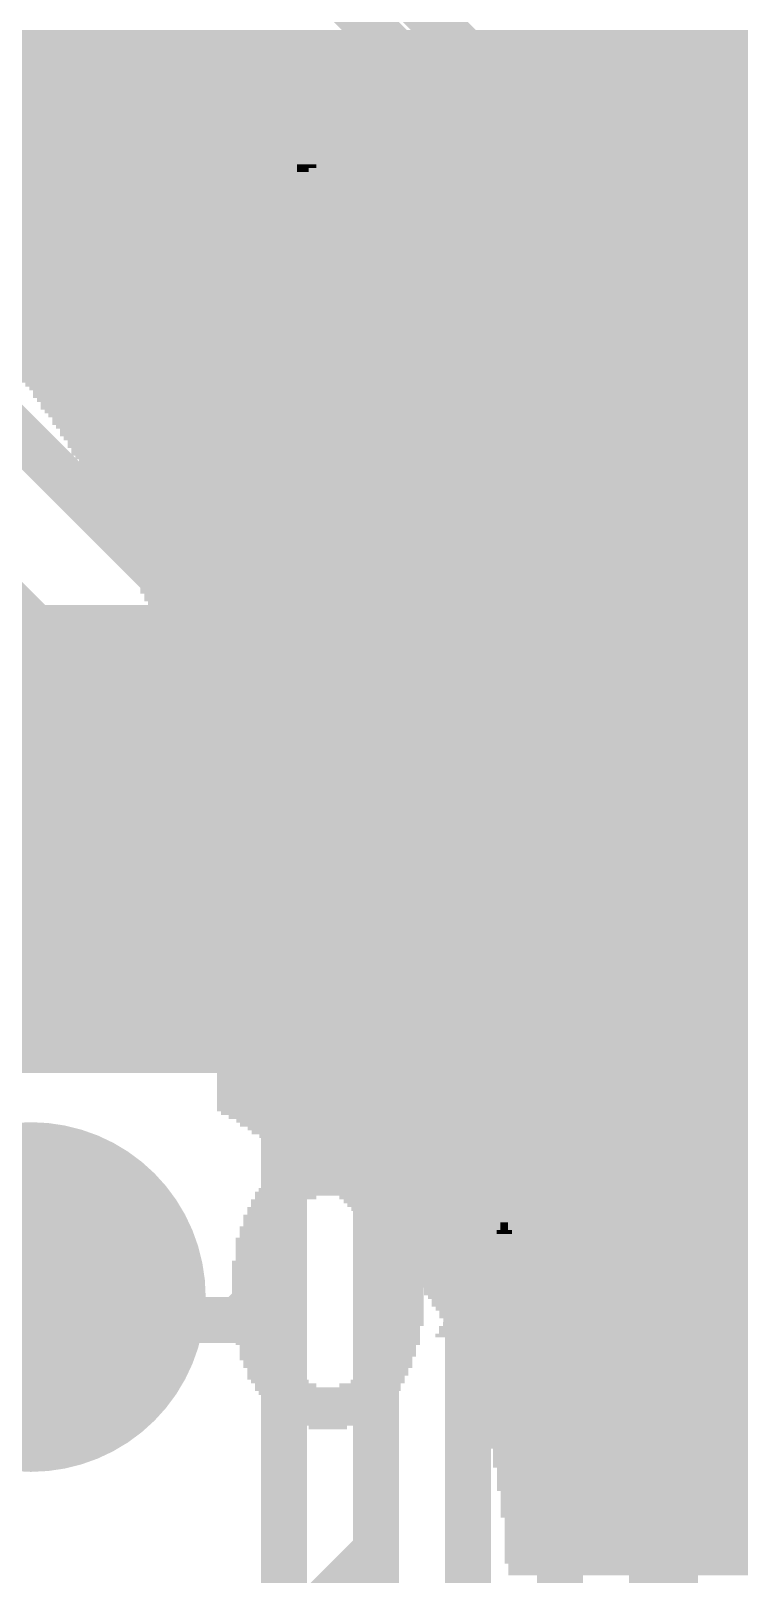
# Model space of a CAD drawing. Extents: x -28.6 to 28.6, y -39.6 to 14.1.
# Drawn here: x -3.81 to 0.1, y -16.77 to -8.25 of the extents above; entities that cross this region are included whole.
import ezdxf

# ---------------------------------------------------------------- set-up
doc = ezdxf.new("R2010")
doc.units = 0
for name, color, linetype in [('1', 12, 'CONTINUOUS'), ('16', 132, 'CONTINUOUS'), ('17', 110, 'CONTINUOUS'), ('18', 110, 'CONTINUOUS'), ('200', 40, 'CONTINUOUS'), ('201', 6, 'CONTINUOUS')]:
    doc.layers.add(name, color=color, linetype=linetype)

# ---------------------------------------------------------------- blocks, each defined once
blk = doc.blocks.new('ROUNDP')
at = {"const_width": 0.5}
blk.add_lwpolyline([(0, -0.25, 1), (0, 0.25, 1), (0, -0.25)], format="xyb", dxfattribs=at)
blk = doc.blocks.new('RECT')
blk.add_solid([(-0.5, -0.5), (0.5, -0.5), (-0.5, 0.5), (0.5, 0.5)])
blk = doc.blocks.new('ROUNDV')
at = {"const_width": 0.5}
blk.add_lwpolyline([(0, -0.25, 1), (0, 0.25, 1), (0, -0.25)], format="xyb", dxfattribs=at)

msp = doc.modelspace()

# ---------------------------------------------------------------- linework, layer by layer
at = {"layer": '1'}
for points, const_width in [([(-0.508, -9.271), (-1.905, -7.874)], 0.254), ([(-6.858, -8.382), (-3.683, -8.382)], 0.254), ([(-3.683, -8.382), (-0.889, -11.176)], 0.254), ([(-8.255, -8.89), (-3.937, -8.89)], 0.254), ([(-3.937, -8.89), (-1.397, -11.43)], 0.254), ([(-1.905, -11.684), (-4.191, -9.398)], 0.254), ([(-4.445, -9.906), (-2.413, -11.938)], 0.254), ([(-0.254, -11.049), (0.508, -10.287)], 0.254), ([(-3.81, -11.557), (-4.953, -10.414)], 0.3048), ([(-0.254, -24.765), (-0.254, -11.049)], 0.254), ([(-0.889, -11.176), (-0.889, -25.781)], 0.254), ([(-1.397, -11.43), (-1.397, -28.702)], 0.254), ([(-3.81, -12.7), (-3.81, -11.557)], 0.3048), ([(-1.905, -16.637), (-1.905, -11.684)], 0.254), ([(-2.413, -11.938), (-2.413, -15.113)], 0.254), ([(-2.413, -15.113), (-2.667, -15.367)], 0.254), ([(-3.683, -15.367), (-3.81, -15.24)], 0.254), ([(-2.667, -15.367), (-3.683, -15.367)], 0.254), ([(-3.048, -17.78), (-1.905, -16.637)], 0.254)]:
    msp.add_lwpolyline(points, dxfattribs=dict(at, const_width=const_width))
for points, const_width in [([(-3.6381, -8.3371, 1), (-3.7279, -8.4269)], 0.127), ([(-3.683, -8.4455, 1), (-3.683, -8.3185)], 0.127), ([(-3.937, -8.9535, 1), (-3.937, -8.8265)], 0.127), ([(-0.5529, -9.3159, 1), (-0.4631, -9.2261)], 0.127), ([(-0.1905, -11.049, 1), (-0.3175, -11.049)], 0.127), ([(-0.2989, -11.0041, 1), (-0.2091, -11.0939)], 0.127), ([(-0.8255, -11.176, 1), (-0.9525, -11.176)], 0.127), ([(-0.9339, -11.2209, 1), (-0.8441, -11.1311)], 0.127), ([(-1.3335, -11.43, 1), (-1.4605, -11.43)], 0.127), ([(-1.4419, -11.4749, 1), (-1.3521, -11.3851)], 0.127), ([(-3.7338, -11.557, 1), (-3.8862, -11.557)], 0.1524), ([(-3.8639, -11.6109, 1), (-3.7561, -11.5031)], 0.1524), ([(-1.8415, -11.684, 1), (-1.9685, -11.684)], 0.127), ([(-1.9499, -11.7289, 1), (-1.8601, -11.6391)], 0.127), ([(-2.3495, -11.938, 1), (-2.4765, -11.938)], 0.127), ([(-2.4579, -11.9829, 1), (-2.3681, -11.8931)], 0.127), ([(-3.8862, -12.7, 1), (-3.7338, -12.7)], 0.1524), ([(-2.3681, -15.1579, 1), (-2.4579, -15.0681)], 0.127), ([(-2.4765, -15.113, 1), (-2.3495, -15.113)], 0.127), ([(-3.7651, -15.1951, 1), (-3.8549, -15.2849)], 0.127), ([(-3.683, -15.3035, 1), (-3.683, -15.4305)], 0.127), ([(-2.667, -15.4305, 1), (-2.667, -15.3035)], 0.127), ([(-3.7279, -15.4119, 1), (-3.6381, -15.3221)], 0.127), ([(-2.7119, -15.3221, 1), (-2.6221, -15.4119)], 0.127), ([(-1.8601, -16.6819, 1), (-1.9499, -16.5921)], 0.127), ([(-1.9685, -16.637, 1), (-1.8415, -16.637)], 0.127)]:
    msp.add_lwpolyline(points, format="xyb", dxfattribs=dict(at, const_width=const_width))
at = {"layer": '16', "const_width": 0.254}
for points in [[(-1.778, -8.382), (-2.286, -7.874)], [(-14.351, -8.382), (-2.921, -8.382)], [(-2.921, -8.382), (-0.381, -10.922)], [(0.254, -8.382), (-1.778, -8.382)], [(-15.748, -8.89), (-3.175, -8.89)], [(-3.175, -8.89), (-0.889, -11.176)], [(0.381, -10.16), (-0.508, -9.271)], [(-16.891, -9.398), (-3.429, -9.398)], [(-3.429, -9.398), (-1.397, -11.43)], [(-18.161, -9.906), (-3.683, -9.906)], [(-3.683, -9.906), (-1.905, -11.684)], [(-21.59, -10.414), (-3.937, -10.414)], [(-3.937, -10.414), (-2.413, -11.938)], [(-0.381, -10.922), (-0.381, -21.971)], [(-0.889, -11.176), (-0.889, -21.717)], [(-1.397, -11.43), (-1.397, -21.463)], [(-1.905, -11.684), (-1.905, -21.209)], [(-2.413, -11.938), (-2.413, -20.955)]]:
    msp.add_lwpolyline(points, dxfattribs=at)
at = {"layer": '16', "const_width": 0.127}
for points in [[(-2.8761, -8.3371, 1), (-2.9659, -8.4269)], [(-2.921, -8.4455, 1), (-2.921, -8.3185)], [(-1.778, -8.3185, 1), (-1.778, -8.4455)], [(-1.8229, -8.4269, 1), (-1.7331, -8.3371)], [(-3.1301, -8.8451, 1), (-3.2199, -8.9349)], [(-3.175, -8.9535, 1), (-3.175, -8.8265)], [(-0.4631, -9.2261, 1), (-0.5529, -9.3159)], [(-3.3841, -9.3531, 1), (-3.4739, -9.4429)], [(-3.429, -9.4615, 1), (-3.429, -9.3345)], [(-3.6381, -9.8611, 1), (-3.7279, -9.9509)], [(-3.683, -9.9695, 1), (-3.683, -9.8425)], [(-3.937, -10.4775, 1), (-3.937, -10.3505)], [(-0.3175, -10.922, 1), (-0.4445, -10.922)], [(-0.4259, -10.9669, 1), (-0.3361, -10.8771)], [(-0.8255, -11.176, 1), (-0.9525, -11.176)], [(-0.9339, -11.2209, 1), (-0.8441, -11.1311)], [(-1.3335, -11.43, 1), (-1.4605, -11.43)], [(-1.4419, -11.4749, 1), (-1.3521, -11.3851)], [(-1.8415, -11.684, 1), (-1.9685, -11.684)], [(-1.9499, -11.7289, 1), (-1.8601, -11.6391)], [(-2.3495, -11.938, 1), (-2.4765, -11.938)], [(-2.4579, -11.9829, 1), (-2.3681, -11.8931)]]:
    msp.add_lwpolyline(points, format="xyb", dxfattribs=at)

# ---------------------------------------------------------------- block references
at = {"layer": '17', "xscale": 1.9304, "yscale": 1.9304}
for p in [(-3.81, -12.7), (-3.81, -12.7), (-3.81, -15.24), (-3.81, -15.24)]:
    msp.add_blockref('ROUNDP', p, dxfattribs=at)
at = {"layer": '18', "xscale": 0.9064, "yscale": 0.9064}
msp.add_blockref('ROUNDV', (-0.508, -9.271), dxfattribs=at)
msp.add_blockref('ROUNDV', (-0.508, -9.271), dxfattribs=at)
at = {"layer": '200', "yscale": 0.0212}
for p, xscale in [((-3.1337, -8.2563), 1.5451), ((-0.8478, -8.2563), 0.4445), ((-0.1493, -8.2563), 0.4445), ((-3.1337, -8.2774), 1.5451), ((-3.1337, -8.2986), 1.5451), ((-3.1337, -8.3198), 1.5451), ((-3.1337, -8.3409), 1.5451), ((-0.8478, -8.2774), 0.4445), ((-0.8478, -8.2986), 0.4445), ((-0.8478, -8.3198), 0.4445), ((-0.8478, -8.3409), 0.4445), ((-0.1493, -8.2774), 0.4445), ((-0.1493, -8.2986), 0.4445), ((-0.1493, -8.3198), 0.4445), ((-0.1493, -8.3409), 0.4445), ((-3.1337, -8.3621), 1.5451), ((-3.1337, -8.3832), 1.5451), ((-3.1337, -8.4044), 1.5451), ((-3.1337, -8.4256), 1.5451), ((-0.8478, -8.3621), 0.4445), ((-0.8478, -8.3832), 0.4445), ((-0.8478, -8.4044), 0.4445), ((-0.8478, -8.4256), 0.4445), ((-0.1493, -8.3621), 0.4445), ((-0.1493, -8.3832), 0.4445), ((-0.1493, -8.4044), 0.4445), ((-0.1493, -8.4256), 0.4445), ((-3.1337, -8.4467), 1.5451), ((-3.1337, -8.4679), 1.5451), ((-3.1337, -8.4891), 1.5451), ((-3.1337, -8.5102), 0.4445), ((-0.1493, -8.4467), 0.4445), ((-0.1493, -8.4679), 0.4445), ((-0.1493, -8.4891), 0.4445), ((-0.1493, -8.5102), 0.4445), ((-3.1337, -8.5314), 0.4445), ((-3.1337, -8.5526), 0.4445), ((-3.1337, -8.5737), 0.4445), ((-3.1337, -8.5949), 0.4445), ((-1.8955, -8.5949), 0.3387), ((-0.1493, -8.5314), 0.4445), ((-0.1493, -8.5526), 0.4445), ((-0.1493, -8.5737), 0.4445), ((-0.1493, -8.5949), 0.4445), ((-3.1337, -8.6161), 0.4445), ((-3.1337, -8.6372), 0.4445), ((-3.1337, -8.6584), 0.4445), ((-3.1337, -8.6796), 0.4445), ((-1.9378, -8.6796), 0.889), ((-1.9166, -8.6584), 0.8043), ((-1.9272, -8.6372), 0.6985), ((-1.9166, -8.6161), 0.5503), ((-0.8478, -8.6161), 0.4445), ((-0.8478, -8.6372), 0.4445), ((-0.8478, -8.6584), 0.4445), ((-0.8478, -8.6796), 0.4445), ((-0.1493, -8.6161), 0.4445), ((-0.1493, -8.6372), 0.4445), ((-0.1493, -8.6584), 0.4445), ((-0.1493, -8.6796), 0.4445), ((-3.1337, -8.7007), 0.4445), ((-3.1337, -8.7219), 0.4445), ((-3.1337, -8.7431), 0.4445), ((-3.1337, -8.7642), 0.4445), ((-3.1337, -8.7854), 0.4445), ((-1.9378, -8.7219), 1.016), ((-1.9272, -8.7431), 1.0371), ((-1.9378, -8.7007), 0.9736), ((-1.8955, -8.7642), 1.0583), ((-1.8955, -8.7854), 1.0583), ((-0.8478, -8.7007), 0.4445), ((-0.8478, -8.7219), 0.4445), ((-0.8478, -8.7431), 0.4445), ((-0.8478, -8.7642), 0.4445), ((-0.8478, -8.7854), 0.4445), ((-0.1493, -8.7007), 0.4445), ((-0.1493, -8.7219), 0.4445), ((-0.1493, -8.7431), 0.4445), ((-0.1493, -8.7642), 0.4445), ((-0.1493, -8.7854), 0.4445), ((-3.1337, -8.8066), 0.4445), ((-3.1337, -8.8277), 0.4445), ((-3.1337, -8.8489), 0.4445), ((-3.1337, -8.8701), 0.4445), ((-1.8743, -8.8066), 1.0583), ((-1.8637, -8.8277), 1.0795), ((-1.8531, -8.8489), 1.1006), ((-1.8426, -8.8701), 1.0795), ((-0.8478, -8.8066), 0.4445), ((-0.8478, -8.8277), 0.4445), ((-0.8478, -8.8489), 0.4445), ((-0.8478, -8.8701), 0.4445), ((-0.1493, -8.8066), 0.4445), ((-0.1493, -8.8277), 0.4445), ((-0.1493, -8.8489), 0.4445), ((-0.1493, -8.8701), 0.4445), ((-3.1337, -8.8912), 0.4445), ((-3.1337, -8.9124), 0.4445), ((-3.1337, -8.9336), 0.4445), ((-3.1337, -8.9547), 0.4445), ((-1.832, -8.8912), 1.1006), ((-1.832, -8.9124), 1.1006), ((-1.8214, -8.9336), 1.0795), ((-2.2235, -8.9547), 0.2752), ((-1.5568, -8.9547), 0.5926), ((-0.8478, -8.8912), 0.4445), ((-0.8478, -8.9124), 0.4445), ((-0.8478, -8.9336), 0.4445), ((-0.8478, -8.9547), 0.4445), ((-0.1493, -8.8912), 0.4445), ((-0.1493, -8.9124), 0.4445), ((-0.1493, -8.9336), 0.4445), ((-0.1493, -8.9547), 0.4445), ((-3.1337, -8.9759), 0.4445), ((-3.1337, -8.9971), 0.4445), ((-3.1337, -9.0182), 0.4445), ((-3.1337, -9.0394), 0.4445), ((-2.2659, -8.9759), 0.1905), ((-2.287, -8.9971), 0.1058), ((-2.3082, -9.0182), 0.0635), ((-1.5251, -8.9759), 0.5291), ((-1.5039, -8.9971), 0.4868), ((-1.4827, -9.0182), 0.4868), ((-1.4722, -9.0394), 0.4656), ((-0.8478, -8.9759), 0.4445), ((-0.8478, -8.9971), 0.4445), ((-0.8478, -9.0182), 0.4445), ((-0.8478, -9.0394), 0.4445), ((-0.1493, -8.9759), 0.4445), ((-0.1493, -8.9971), 0.4445), ((-0.1493, -9.0182), 0.4445), ((-0.1493, -9.0394), 0.4445), ((-3.1337, -9.0606), 0.4445), ((-3.1337, -9.0817), 0.4445), ((-3.1337, -9.1029), 0.4445), ((-3.1337, -9.1241), 0.4445), ((-1.4616, -9.0606), 0.4445), ((-1.4616, -9.0817), 0.4445), ((-1.4404, -9.1029), 0.4445), ((-1.4404, -9.1241), 0.4445), ((-0.8478, -9.0606), 0.4445), ((-0.8478, -9.0817), 0.4445), ((-0.8478, -9.1029), 0.4445), ((-0.8478, -9.1241), 0.4445), ((-0.1493, -9.0606), 0.4445), ((-0.1493, -9.0817), 0.4445), ((-0.1493, -9.1029), 0.4445), ((-0.1493, -9.1241), 0.4445), ((-3.1337, -9.1452), 0.4445), ((-3.1337, -9.1664), 0.4445), ((-3.1337, -9.1875), 0.4445), ((-3.1337, -9.2087), 0.4445), ((-1.4404, -9.1452), 0.4445), ((-1.4298, -9.1664), 0.4233), ((-1.4298, -9.1875), 0.4233), ((-1.4298, -9.2087), 0.4233), ((-0.8478, -9.1452), 0.4445), ((-0.8478, -9.1664), 0.4445), ((-0.8478, -9.1875), 0.4445), ((-0.8478, -9.2087), 0.4445), ((-0.1493, -9.1452), 0.4445), ((-0.1493, -9.1664), 0.4445), ((-0.1493, -9.1875), 0.4445), ((-0.1493, -9.2087), 0.4445), ((-3.1337, -9.2299), 0.4445), ((-3.1337, -9.251), 0.4445), ((-3.1337, -9.2722), 0.4445), ((-3.1337, -9.2934), 0.4445), ((-1.9907, -9.2934), 0.6138), ((-1.9907, -9.2722), 0.4868), ((-1.9801, -9.251), 0.2963), ((-1.4298, -9.2299), 0.4233), ((-1.4298, -9.251), 0.4233), ((-1.4298, -9.2722), 0.4233), ((-1.4298, -9.2934), 0.4233), ((-0.8478, -9.2299), 0.4445), ((-0.8478, -9.251), 0.4445), ((-0.8478, -9.2722), 0.4445), ((-0.8478, -9.2934), 0.4445), ((-0.1493, -9.2299), 0.4445), ((-0.1493, -9.251), 0.4445), ((-0.1493, -9.2722), 0.4445), ((-0.1493, -9.2934), 0.4445), ((-3.1337, -9.3145), 0.4445), ((-3.1337, -9.3357), 0.4445), ((-3.1337, -9.3569), 0.4445), ((-3.1337, -9.378), 0.4445), ((-1.8214, -9.378), 1.2065), ((-1.8108, -9.3569), 1.1853), ((-1.7897, -9.3357), 1.143), ((-1.7791, -9.3145), 1.1218), ((-0.8478, -9.3145), 0.4445), ((-0.8478, -9.3357), 0.4445), ((-0.8478, -9.3569), 0.4445), ((-0.8478, -9.378), 0.4445), ((-0.1493, -9.3145), 0.4445), ((-0.1493, -9.3357), 0.4445), ((-0.1493, -9.3569), 0.4445), ((-0.1493, -9.378), 0.4445), ((-3.1337, -9.3992), 0.4445), ((-3.1337, -9.4204), 0.4445), ((-3.1337, -9.4415), 0.4445), ((-3.1337, -9.4627), 0.4445), ((-1.8531, -9.4415), 1.2699), ((-1.8531, -9.4627), 1.2699), ((-1.8426, -9.4204), 1.2488), ((-1.832, -9.3992), 1.2276), ((-0.8478, -9.3992), 0.4445), ((-0.8478, -9.4204), 0.4445), ((-0.8478, -9.4415), 0.4445), ((-0.8478, -9.4627), 0.4445), ((-0.1493, -9.3992), 0.4445), ((-0.1493, -9.4204), 0.4445), ((-0.1493, -9.4415), 0.4445), ((-0.1493, -9.4627), 0.4445), ((-3.1337, -9.4839), 0.4445), ((-3.1337, -9.505), 0.4445), ((-3.1337, -9.5262), 0.4445), ((-3.1337, -9.5474), 0.4445), ((-1.8743, -9.505), 1.3123), ((-2.2553, -9.5262), 0.5503), ((-2.287, -9.5474), 0.4868), ((-1.8637, -9.4839), 1.2911), ((-1.4933, -9.5262), 0.5503), ((-1.451, -9.5474), 0.4656), ((-0.8478, -9.4839), 0.4445), ((-0.8478, -9.505), 0.4445), ((-0.8478, -9.5262), 0.4445), ((-0.8478, -9.5474), 0.4445), ((-0.1493, -9.4839), 0.4445), ((-0.1493, -9.505), 0.4445), ((-0.1493, -9.5262), 0.4445), ((-0.1493, -9.5474), 0.4445), ((-3.1337, -9.5685), 0.4445), ((-3.1337, -9.5897), 0.4445), ((-3.1337, -9.6109), 0.4445), ((-3.1337, -9.632), 0.4445), ((-2.3082, -9.5685), 0.4868), ((-2.3188, -9.5897), 0.4657), ((-2.3294, -9.6109), 0.4445), ((-2.34, -9.632), 0.4233), ((-1.4298, -9.5685), 0.4233), ((-1.4298, -9.5897), 0.4233), ((-1.4298, -9.6109), 0.4233), ((-1.4298, -9.632), 0.4233), ((-0.8478, -9.5685), 0.4445), ((-0.8478, -9.5897), 0.4445), ((-0.8478, -9.6109), 0.4445), ((-0.8478, -9.632), 0.4445), ((-0.1493, -9.5685), 0.4445), ((-0.1493, -9.5897), 0.4445), ((-0.1493, -9.6109), 0.4445), ((-0.1493, -9.632), 0.4445), ((-3.1337, -9.6532), 0.4445), ((-3.1337, -9.6744), 0.4445), ((-3.1337, -9.6955), 0.4445), ((-3.1337, -9.7167), 0.4445), ((-2.3611, -9.6744), 0.4233), ((-2.3611, -9.6955), 0.4233), ((-2.3611, -9.7167), 0.4233), ((-2.3505, -9.6532), 0.4445), ((-1.4298, -9.6532), 0.4233), ((-1.4298, -9.6744), 0.4233), ((-1.4298, -9.6955), 0.4233), ((-1.4298, -9.7167), 0.4233), ((-0.8478, -9.6532), 0.4445), ((-0.8478, -9.6744), 0.4445), ((-0.8478, -9.6955), 0.4445), ((-0.8478, -9.7167), 0.4445), ((-0.1493, -9.6532), 0.4445), ((-0.1493, -9.6744), 0.4445), ((-0.1493, -9.6955), 0.4445), ((-0.1493, -9.7167), 0.4445), ((-3.1337, -9.7379), 0.4445), ((-3.1337, -9.759), 0.4445), ((-3.1337, -9.7802), 0.4445), ((-3.1337, -9.8014), 0.4445), ((-2.3611, -9.7379), 0.4233), ((-2.3611, -9.759), 0.4233), ((-2.3611, -9.7802), 0.4233), ((-2.3611, -9.8014), 0.4233), ((-1.4404, -9.8014), 0.4445), ((-1.4298, -9.7379), 0.4233), ((-1.4298, -9.759), 0.4233), ((-1.4298, -9.7802), 0.4233), ((-0.8478, -9.7379), 0.4445), ((-0.8478, -9.759), 0.4445), ((-0.8478, -9.7802), 0.4445), ((-0.8478, -9.8014), 0.4445), ((-0.1493, -9.7379), 0.4445), ((-0.1493, -9.759), 0.4445), ((-0.1493, -9.7802), 0.4445), ((-0.1493, -9.8014), 0.4445), ((-3.1337, -9.8225), 0.4445), ((-3.1337, -9.8437), 0.4445), ((-3.1337, -9.8649), 0.4445), ((-3.1337, -9.886), 0.4445), ((-2.3611, -9.8225), 0.4233), ((-2.34, -9.886), 0.4657), ((-2.3505, -9.8437), 0.4445), ((-2.3505, -9.8649), 0.4445), ((-1.4722, -9.886), 0.508), ((-1.4616, -9.8649), 0.4868), ((-1.451, -9.8437), 0.4656), ((-1.4404, -9.8225), 0.4445), ((-0.8478, -9.8225), 0.4445), ((-0.8478, -9.8437), 0.4445), ((-0.8478, -9.8649), 0.4445), ((-0.8478, -9.886), 0.4445), ((-0.1493, -9.8225), 0.4445), ((-0.1493, -9.8437), 0.4445), ((-0.1493, -9.8649), 0.4445), ((-0.1493, -9.886), 0.4445), ((-3.1337, -9.9072), 0.4445), ((-3.1337, -9.9284), 0.4445), ((-3.1337, -9.9495), 0.4445), ((-3.1337, -9.9707), 0.4445), ((-2.3188, -9.9072), 0.4657), ((-2.3082, -9.9284), 0.4868), ((-2.2765, -9.9495), 0.5503), ((-1.8849, -9.9707), 1.3334), ((-1.5251, -9.9495), 0.6138), ((-1.4933, -9.9284), 0.5503), ((-1.4827, -9.9072), 0.5291), ((-0.8478, -9.9072), 0.4445), ((-0.8478, -9.9284), 0.4445), ((-0.8478, -9.9495), 0.4445), ((-0.8478, -9.9707), 0.4445), ((-0.1493, -9.9072), 0.4445), ((-0.1493, -9.9284), 0.4445), ((-0.1493, -9.9495), 0.4445), ((-0.1493, -9.9707), 0.4445), ((-3.1337, -9.9919), 0.4445), ((-3.1337, -10.013), 0.4445), ((-3.1337, -10.0342), 0.4445), ((-3.1337, -10.0553), 0.4445), ((-1.8743, -9.9919), 1.3123), ((-1.8743, -10.013), 1.3123), ((-1.8637, -10.0342), 1.2911), ((-1.8637, -10.0553), 1.2911), ((-0.8478, -9.9919), 0.4445), ((-0.8478, -10.013), 0.4445), ((-0.8478, -10.0342), 0.4445), ((-0.8478, -10.0553), 0.4445), ((-0.1493, -9.9919), 0.4445), ((-0.1493, -10.013), 0.4445), ((-0.1493, -10.0342), 0.4445), ((-0.1493, -10.0553), 0.4445), ((-3.1337, -10.0765), 0.4445), ((-3.1337, -10.0977), 0.4445), ((-3.1337, -10.1188), 0.4445), ((-3.1337, -10.14), 0.4445), ((-1.8531, -10.0765), 1.2699), ((-2.0648, -10.0977), 0.8043), ((-2.0648, -10.1188), 0.762), ((-2.0754, -10.14), 0.7408), ((-1.4298, -10.0977), 0.4233), ((-1.4298, -10.1188), 0.4233), ((-1.4298, -10.14), 0.4233), ((-0.8478, -10.0765), 0.4445), ((-0.8478, -10.0977), 0.4445), ((-0.8478, -10.1188), 0.4445), ((-0.8478, -10.14), 0.4445), ((-0.1493, -10.0765), 0.4445), ((-0.1493, -10.0977), 0.4445), ((-0.1493, -10.1188), 0.4445), ((-0.1493, -10.14), 0.4445), ((-3.1337, -10.1612), 0.4445), ((-3.1337, -10.1823), 0.4445), ((-3.1337, -10.2035), 0.4445), ((-3.1337, -10.2247), 0.4445), ((-2.0648, -10.1612), 0.6773), ((-2.0648, -10.1823), 0.635), ((-2.0754, -10.2035), 0.5715), ((-2.0754, -10.2247), 0.4868), ((-1.4298, -10.1612), 0.4233), ((-1.4298, -10.1823), 0.4233), ((-1.4298, -10.2035), 0.4233), ((-1.4298, -10.2247), 0.4233), ((-0.8478, -10.1612), 0.4445), ((-0.8478, -10.1823), 0.4445), ((-0.8478, -10.2035), 0.4445), ((-0.8478, -10.2247), 0.4445), ((-0.1493, -10.1612), 0.4445), ((-0.1493, -10.1823), 0.4445), ((-0.1493, -10.2035), 0.4445), ((-0.1493, -10.2247), 0.4445), ((-3.1337, -10.2458), 0.4445), ((-2.0648, -10.2458), 0.381), ((-2.0754, -10.267), 0.2328), ((-1.4298, -10.2458), 0.4233), ((-0.8478, -10.2458), 0.4445), ((-0.1493, -10.2458), 0.4445), ((-3.5464, -11.4311), 5.1221), ((-3.4829, -11.4523), 5.2491), ((-3.4617, -11.4735), 5.2915), ((-3.4406, -11.4946), 5.3338), ((-3.43, -11.5158), 5.355), ((-3.4088, -11.537), 5.3973), ((-3.3877, -11.5793), 5.4396), ((-3.3982, -11.5581), 5.4184), ((-3.3877, -11.6005), 5.4396), ((-3.3771, -11.6216), 5.4608), ((-3.3665, -11.6428), 5.4819), ((-3.3665, -11.6639), 5.4819), ((-3.3665, -11.6851), 5.4819), ((-3.3559, -11.7063), 5.5031), ((-3.3559, -11.7274), 5.5031), ((-3.3559, -11.7486), 5.5031), ((-3.3453, -11.7698), 5.5243), ((-3.3453, -11.7909), 5.5243), ((-3.3453, -11.8121), 5.5243), ((-3.3453, -11.8333), 5.5243), ((-3.3453, -11.8544), 5.5243), ((-3.3453, -11.8756), 5.5243), ((-3.3453, -11.8968), 5.5243), ((-3.3453, -11.9179), 5.5243), ((-3.3453, -11.9391), 5.5243), ((-3.3453, -11.9603), 5.5243), ((-3.3453, -11.9814), 5.5243), ((-3.3453, -12.0026), 5.5243), ((-3.3453, -12.0238), 5.5243), ((-3.3453, -12.0449), 5.5243), ((-3.3453, -12.0661), 5.5243), ((-3.3453, -12.0873), 5.5243), ((-3.3453, -12.1084), 5.5243), ((-3.3453, -12.1296), 5.5243), ((-3.3453, -12.1508), 5.5243), ((-3.3453, -12.1719), 5.5243), ((-3.3453, -12.1931), 5.5243), ((-3.3453, -12.2143), 5.5243), ((-3.3453, -12.2354), 5.5243), ((-3.3453, -12.2566), 5.5243), ((-3.3453, -12.2778), 5.5243), ((-3.3453, -12.2989), 5.5243), ((-3.3453, -12.3201), 5.5243), ((-3.3453, -12.3413), 5.5243), ((-3.3453, -12.3624), 5.5243), ((-3.3453, -12.3836), 5.5243), ((-3.3453, -12.4048), 5.5243), ((-3.3453, -12.4259), 5.5243), ((-3.3453, -12.4471), 5.5243), ((-3.3453, -12.4683), 5.5243), ((-4.2766, -12.4894), 3.6617), ((-4.2766, -12.5106), 3.6617), ((-4.2766, -12.5318), 3.6617), ((-0.9113, -12.4894), 0.6561), ((-0.9113, -12.5106), 0.6561), ((-0.9113, -12.5318), 0.6561), ((-4.2766, -12.5529), 3.6617), ((-4.2766, -12.5741), 3.6617), ((-4.2766, -12.5952), 3.6617), ((-4.2766, -12.6164), 3.6617), ((-0.9113, -12.5529), 0.6561), ((-0.9113, -12.5741), 0.6561), ((-0.9113, -12.5952), 0.6561), ((-0.9113, -12.6164), 0.6561), ((-4.2766, -12.6376), 3.6617), ((-4.2766, -12.6587), 3.6617), ((-4.2766, -12.6799), 3.6617), ((-4.2766, -12.7011), 3.6617), ((-0.9113, -12.6376), 0.6561), ((-0.9113, -12.6587), 0.6561), ((-0.9113, -12.6799), 0.6561), ((-0.9113, -12.7011), 0.6561), ((-4.2766, -12.7222), 3.6617), ((-4.2766, -12.7434), 3.6617), ((-4.2766, -12.7646), 3.6617), ((-4.2766, -12.7857), 3.6617), ((-0.9113, -12.7222), 0.6561), ((-0.9113, -12.7434), 0.6561), ((-0.9113, -12.7646), 0.6561), ((-0.9113, -12.7857), 0.6561), ((-4.2766, -12.8069), 3.6617), ((-4.2766, -12.8281), 3.6617), ((-4.2766, -12.8492), 3.6617), ((-4.2766, -12.8704), 3.6617), ((-0.9113, -12.8069), 0.6561), ((-0.9113, -12.8281), 0.6561), ((-0.9113, -12.8492), 0.6561), ((-0.9113, -12.8704), 0.6561), ((-4.2766, -12.8916), 3.6617), ((-3.3453, -12.9127), 5.5243), ((-3.3453, -12.9339), 5.5243), ((-3.3453, -12.9551), 5.5243), ((-0.9113, -12.8916), 0.6561), ((-3.3453, -12.9762), 5.5243), ((-3.3453, -12.9974), 5.5243), ((-3.3453, -13.0186), 5.5243), ((-3.3453, -13.0397), 5.5243), ((-3.3453, -13.0609), 5.5243), ((-3.3453, -13.0821), 5.5243), ((-3.3453, -13.1032), 5.5243), ((-3.3453, -13.1244), 5.5243), ((-3.3453, -13.1456), 5.5243), ((-3.3453, -13.1667), 5.5243), ((-3.3453, -13.1879), 5.5243), ((-3.3453, -13.2091), 5.5243), ((-3.3453, -13.2302), 5.5243), ((-3.3453, -13.2514), 5.5243), ((-3.3453, -13.2726), 5.5243), ((-3.3453, -13.2937), 5.5243), ((-3.3453, -13.3149), 5.5243), ((-3.3453, -13.3361), 5.5243), ((-3.3453, -13.3572), 5.5243), ((-3.3453, -13.3784), 5.5243), ((-3.3453, -13.3995), 5.5243), ((-3.3453, -13.4207), 5.5243), ((-3.3453, -13.4419), 5.5243), ((-3.3453, -13.463), 5.5243), ((-3.3453, -13.4842), 5.5243), ((-3.3453, -13.5054), 5.5243), ((-3.3453, -13.5265), 5.5243), ((-3.3453, -13.5477), 5.5243), ((-3.3453, -13.5689), 5.5243), ((-3.3453, -13.59), 5.5243), ((-3.3453, -13.6112), 5.5243), ((-3.3453, -13.6324), 5.5243), ((-3.3453, -13.6535), 5.5243), ((-3.3559, -13.6747), 5.5031), ((-3.3559, -13.6959), 5.5031), ((-3.3559, -13.717), 5.5031), ((-3.3665, -13.7382), 5.4819), ((-3.3665, -13.7594), 5.4819), ((-3.3665, -13.7805), 5.4819), ((-3.3771, -13.8017), 5.4608), ((-3.3877, -13.8229), 5.4396), ((-3.3877, -13.844), 5.4396), ((-3.4088, -13.8864), 5.3973), ((-3.3982, -13.8652), 5.4184), ((-3.43, -13.9075), 5.355), ((-3.4406, -13.9287), 5.3338), ((-3.4617, -13.9499), 5.2915), ((-3.4829, -13.971), 5.2491), ((-3.5358, -13.9922), 5.1433), ((-2.1706, -14.479), 0.3387), ((-2.1706, -14.4578), 0.2117), ((-2.1706, -14.5637), 0.5926), ((-2.1706, -14.5425), 0.5503), ((-2.1706, -14.5213), 0.508), ((-2.1706, -14.5002), 0.4233), ((-2.1706, -14.6483), 0.762), ((-2.1706, -14.6272), 0.7196), ((-2.1706, -14.606), 0.6773), ((-2.1601, -14.5848), 0.6561), ((-2.4458, -14.7118), 0.2963), ((-2.4564, -14.733), 0.2752), ((-2.4035, -14.6907), 0.3387), ((-2.1706, -14.6695), 0.8043), ((-1.9378, -14.6907), 0.3387), ((-1.9061, -14.7118), 0.3175), ((-1.8849, -14.733), 0.2752), ((-2.5093, -14.7965), 0.254), ((-2.5093, -14.8177), 0.254), ((-2.4775, -14.7542), 0.2752), ((-2.4881, -14.7753), 0.254), ((-1.8637, -14.7542), 0.2752), ((-1.8426, -14.7965), 0.2752), ((-1.8531, -14.7753), 0.254), ((-1.832, -14.8177), 0.254), ((-2.5305, -14.86), 0.254), ((-2.541, -14.8812), 0.2328), ((-2.541, -14.9023), 0.2328), ((-2.5199, -14.8388), 0.2328), ((-1.8214, -14.8388), 0.2328), ((-1.8108, -14.86), 0.254), ((-1.8002, -14.8812), 0.2328), ((-1.8002, -14.9023), 0.2328), ((-1.197, -14.9023), 0.127), ((-1.197, -14.8812), 0.0847), ((-1.197, -14.8388), 0.0423), ((-1.197, -14.86), 0.0423), ((-2.5516, -14.9235), 0.254), ((-2.5622, -14.9447), 0.2328), ((-2.5622, -14.9658), 0.2328), ((-2.5622, -14.987), 0.2328), ((-1.7896, -14.9235), 0.254), ((-1.7791, -14.9447), 0.2328), ((-1.7791, -14.9658), 0.2328), ((-1.7791, -14.987), 0.2328), ((-1.197, -14.987), 0.2117), ((-1.197, -14.9447), 0.1693), ((-1.197, -14.9658), 0.1693), ((-1.197, -14.9235), 0.127), ((-2.5834, -15.0505), 0.2328), ((-2.5834, -15.0716), 0.2328), ((-2.5622, -15.0082), 0.2328), ((-2.5622, -15.0293), 0.2328), ((-1.7791, -15.0082), 0.2328), ((-1.7685, -15.0293), 0.254), ((-1.7579, -15.0505), 0.2328), ((-1.7579, -15.0716), 0.2328), ((-1.197, -15.0505), 0.2963), ((-1.197, -15.0716), 0.2963), ((-1.197, -15.0082), 0.254), ((-1.197, -15.0293), 0.254), ((-2.5834, -15.0928), 0.2328), ((-2.5834, -15.114), 0.2328), ((-2.5834, -15.1351), 0.2328), ((-2.5834, -15.1563), 0.2328), ((-1.7579, -15.0928), 0.2328), ((-1.7579, -15.114), 0.2328), ((-1.7579, -15.1351), 0.2328), ((-1.7579, -15.1563), 0.2328), ((-1.197, -15.1563), 0.4233), ((-1.197, -15.1351), 0.381), ((-1.197, -15.0928), 0.3387), ((-1.197, -15.114), 0.3387), ((-2.5834, -15.1775), 0.2328), ((-2.5834, -15.1986), 0.2328), ((-2.5834, -15.2198), 0.2328), ((-2.5834, -15.241), 0.2328), ((-1.7579, -15.1775), 0.2328), ((-1.7579, -15.1986), 0.2328), ((-1.7579, -15.2198), 0.2328), ((-1.7579, -15.241), 0.2328), ((-1.197, -15.241), 0.508), ((-1.197, -15.1986), 0.4656), ((-1.197, -15.2198), 0.4656), ((-1.197, -15.1775), 0.4233), ((-2.5834, -15.2621), 0.2328), ((-2.5834, -15.2833), 0.2328), ((-2.5834, -15.3045), 0.2328), ((-2.5834, -15.3256), 0.2328), ((-1.7579, -15.2621), 0.2328), ((-1.7579, -15.2833), 0.2328), ((-1.7579, -15.3045), 0.2328), ((-1.7579, -15.3256), 0.2328), ((-1.197, -15.3045), 0.5926), ((-1.197, -15.3256), 0.5926), ((-1.197, -15.2833), 0.5503), ((-1.197, -15.2621), 0.508), ((-2.5834, -15.3468), 0.2328), ((-2.5834, -15.368), 0.2328), ((-2.5728, -15.3891), 0.254), ((-2.5622, -15.4103), 0.2328), ((-1.7685, -15.3891), 0.254), ((-1.7791, -15.4103), 0.2328), ((-1.7579, -15.3468), 0.2328), ((-1.7579, -15.368), 0.2328), ((-1.197, -15.4103), 0.7196), ((-1.197, -15.3891), 0.6773), ((-1.197, -15.3468), 0.635), ((-1.197, -15.368), 0.635), ((-2.5622, -15.4315), 0.2328), ((-2.5622, -15.4526), 0.2328), ((-2.5622, -15.4738), 0.2328), ((-2.5516, -15.495), 0.254), ((-1.7896, -15.495), 0.254), ((-1.7791, -15.4315), 0.2328), ((-1.7791, -15.4526), 0.2328), ((-1.7791, -15.4738), 0.2328), ((-1.197, -15.4526), 0.762), ((-1.197, -15.4315), 0.7196), ((-2.5305, -15.5585), 0.254), ((-2.5305, -15.5796), 0.254), ((-2.541, -15.5161), 0.2328), ((-2.541, -15.5373), 0.2328), ((-2.5093, -15.6008), 0.254), ((-1.832, -15.6008), 0.254), ((-1.8108, -15.5585), 0.254), ((-1.8214, -15.5796), 0.2328), ((-1.8002, -15.5161), 0.2328), ((-1.8002, -15.5373), 0.2328), ((-2.4987, -15.622), 0.2752), ((-2.4881, -15.6431), 0.254), ((-2.4775, -15.6643), 0.2752), ((-2.467, -15.6855), 0.2963), ((-1.8849, -15.6855), 0.2752), ((-1.8637, -15.6643), 0.2752), ((-1.8531, -15.6431), 0.254), ((-1.832, -15.622), 0.254), ((-2.4352, -15.7066), 0.3175), ((-2.4035, -15.7278), 0.3387), ((-2.1706, -15.749), 0.8043), ((-2.1706, -15.7701), 0.762), ((-1.9378, -15.7278), 0.3387), ((-1.8955, -15.7066), 0.2963), ((-2.1812, -15.8125), 0.6985), ((-2.1706, -15.7913), 0.7196), ((-2.1812, -15.8336), 0.6561), ((-2.1812, -15.8548), 0.6138), ((-2.1706, -15.876), 0.5503), ((-2.1706, -15.8971), 0.508), ((-2.1706, -15.9183), 0.4233), ((-2.1706, -15.9394), 0.3387), ((-2.1706, -15.9606), 0.2117)]:
    msp.add_blockref('RECT', p, dxfattribs=dict(at, xscale=xscale))
at = {"layer": '201', "yscale": 0.0212, "rotation": 180}
for p, xscale in [((0.0117, -8.2563), 20.6578), ((0.0117, -8.2774), 20.5732), ((0.0117, -8.2986), 20.4885), ((0.0117, -8.3198), 20.4039), ((0.0117, -8.3409), 20.3615), ((0.0117, -8.3621), 20.2769), ((0.0117, -8.3832), 20.1922), ((0.0117, -8.4044), 20.1499), ((0.0117, -8.4256), 20.0652), ((0.0117, -8.4467), 19.9805), ((0.0117, -8.4679), 19.9382), ((0.0117, -8.4891), 19.8535), ((0.0117, -8.5102), 19.8112), ((0.0117, -8.5314), 19.7265), ((0.0117, -8.5526), 19.6842), ((0.0117, -8.5737), 19.6419), ((0.0117, -8.5949), 19.5572), ((0.0117, -8.6161), 19.5149), ((0.0117, -8.6372), 19.4302), ((0.0117, -8.6584), 19.3879), ((0.0117, -8.6796), 19.3456), ((0.0011, -8.7007), 19.2821), ((0.0117, -8.7219), 19.2186), ((0.0117, -8.7431), 19.1762), ((0.0117, -8.7642), 12.6995), ((0.0117, -8.7854), 12.3608), ((0.0117, -8.8066), 12.1069), ((0.0117, -8.8277), 11.8952), ((0.0117, -8.8489), 11.7259), ((0.0117, -8.8701), 11.5565), ((0.0117, -8.8912), 11.4295), ((0.0117, -8.9124), 11.2602), ((0.0117, -8.9336), 11.1332), ((0.0117, -8.9547), 11.0486), ((0.0117, -8.9759), 10.9216), ((0.0117, -8.9971), 10.8369), ((0.0117, -9.0182), 10.7099), ((0.0117, -9.0394), 10.6252), ((0.0117, -9.0606), 10.5406), ((0.0011, -9.0817), 10.4348), ((0.0117, -9.1029), 10.3289), ((0.0117, -9.1241), 10.2443), ((0.0117, -9.1452), 10.2019), ((0.0117, -9.1664), 10.1173), ((0.0117, -9.1875), 10.0326), ((0.0117, -9.2087), 9.9479), ((0.0117, -9.2299), 9.8633), ((0.0117, -9.251), 9.8209), ((0.0117, -9.2722), 9.7363), ((0.0117, -9.2934), 9.6939), ((0.0117, -9.3145), 9.6093), ((0.0011, -9.3357), 9.5458), ((0.0117, -9.3569), 9.4823), ((0.0117, -9.378), 9.44), ((0.0117, -9.3992), 9.3553), ((0.0117, -9.4204), 9.313), ((0.0117, -9.4415), 9.2283), ((0.0117, -9.4627), 9.186), ((0.0117, -9.4839), 9.1436), ((0.0117, -9.505), 9.1013), ((0.0117, -9.5262), 9.0166), ((0.0117, -9.5474), 8.9743), ((0.0117, -9.5685), 8.932), ((0.0117, -9.5897), 8.8896), ((0.0117, -9.6109), 8.805), ((0.0117, -9.632), 8.7627), ((0.0117, -9.6532), 8.7203), ((0.0117, -9.6744), 8.678), ((0.0117, -9.6955), 8.6357), ((0.0117, -9.7167), 8.5933), ((0.0117, -9.7379), 8.551), ((0.0117, -9.759), 8.5087), ((0.0117, -9.7802), 8.4663), ((0.0117, -9.8014), 8.424), ((0.0117, -9.8225), 8.3817), ((0.0117, -9.8437), 8.3393), ((0.0117, -9.8649), 8.297), ((0.0117, -9.886), 8.2547), ((0.0117, -9.9072), 8.2123), ((0.0117, -9.9284), 8.17), ((0.0117, -9.9495), 8.1277), ((0.0117, -9.9707), 8.0853), ((0.0117, -9.9919), 8.043), ((0.0117, -10.013), 8.0007), ((0.0117, -10.0342), 8.0007), ((0.0117, -10.0553), 7.9583), ((0.0117, -10.0765), 7.916), ((0.0117, -10.0977), 7.8737), ((0.0117, -10.1188), 7.8314), ((0.0117, -10.14), 7.789), ((0.0117, -10.1612), 7.789), ((0.0117, -10.1823), 7.7467), ((0.0117, -10.2035), 7.7044), ((0.0117, -10.2247), 7.662), ((0.0223, -10.2458), 7.6409), ((0.0117, -10.267), 7.6197), ((0.0117, -10.2882), 7.5774), ((0.0117, -10.3093), 7.535), ((0.0117, -10.3305), 7.535), ((0.0117, -10.3517), 7.4927), ((0.0117, -10.3728), 7.4504), ((0.0117, -10.394), 7.408), ((0.0117, -10.4152), 7.408), ((0.0117, -10.4363), 7.3657), ((0.0117, -10.4575), 7.3234), ((0.0117, -10.4787), 7.3234), ((0.0117, -10.4998), 7.281), ((0.0117, -10.521), 7.2387), ((0.0117, -10.5422), 7.2387), ((0.0117, -10.5633), 7.1964), ((0.0117, -10.5845), 7.1964), ((0.0117, -10.6057), 7.154), ((0.0117, -10.6268), 7.1117), ((0.0117, -10.648), 7.1117), ((0.0117, -10.6692), 7.0694), ((0.0117, -10.6903), 7.0694), ((0.0117, -10.7115), 7.0271), ((0.0117, -10.7327), 6.9847), ((0.0117, -10.7538), 6.9847), ((0.0117, -10.775), 6.9424), ((0.0117, -10.7962), 6.9424), ((0.0117, -10.8173), 6.9001), ((0.0117, -10.8385), 6.9001), ((0.0117, -10.8597), 6.8577), ((0.0117, -10.8808), 6.8577), ((0.0117, -10.902), 6.8154), ((0.0117, -10.9231), 6.8154), ((0.0117, -10.9443), 6.7731), ((0.0117, -10.9655), 6.7731), ((0.0117, -10.9866), 6.7307), ((0.0117, -11.0078), 6.7307), ((0.0117, -11.029), 6.6884), ((0.0117, -11.0501), 6.6884), ((0.0117, -11.0713), 6.6461), ((0.0117, -11.0925), 6.6461), ((0.0117, -11.1136), 6.6037), ((0.0117, -11.1348), 6.6037), ((0.0117, -11.156), 6.5614), ((0.0117, -11.1771), 6.5614), ((0.0117, -11.1983), 6.5614), ((0.0117, -11.2195), 6.5191), ((0.0117, -11.2406), 6.5191), ((0.0117, -11.2618), 6.4767), ((0.0117, -11.283), 6.4767), ((0.0117, -11.3041), 6.4344), ((0.0117, -11.3253), 6.4344), ((0.0117, -11.3465), 6.4344), ((0.0117, -11.3676), 6.3921), ((0.0117, -11.3888), 6.3921), ((0.0117, -11.41), 6.3497), ((0.0117, -11.4311), 6.3497), ((0.0117, -11.4523), 6.3497), ((0.0117, -11.4735), 6.3074), ((0.0117, -11.4946), 6.3074), ((0.0117, -11.5158), 6.3074), ((0.0117, -11.537), 6.2651), ((0.0117, -11.5581), 6.2651), ((0.0117, -11.5793), 6.2651), ((0.0117, -11.6005), 6.2228), ((0.0117, -11.6216), 6.2228), ((0.0117, -11.6428), 6.2228), ((0.0117, -11.6639), 6.1804), ((0.0117, -11.6851), 6.1804), ((0.0117, -11.7063), 6.1804), ((0.0117, -11.7274), 6.1381), ((0.0117, -11.7486), 6.1381), ((0.0117, -11.7698), 6.1381), ((0.0117, -11.7909), 6.0958), ((0.0117, -11.8121), 6.0958), ((0.0117, -11.8333), 6.0958), ((0.0117, -11.8544), 6.0534), ((0.0117, -11.8756), 6.0534), ((0.0117, -11.8968), 6.0534), ((0.0117, -11.9179), 6.0534), ((0.0117, -11.9391), 6.0111), ((0.0117, -11.9603), 6.0111), ((0.0117, -11.9814), 6.0111), ((0.0117, -12.0026), 6.0111), ((0.0117, -12.0238), 5.9688), ((0.0117, -12.0449), 5.9688), ((0.0117, -12.0661), 5.9688), ((0.0117, -12.0873), 5.9688), ((0.0117, -12.1084), 5.9264), ((0.0117, -12.1296), 5.9264), ((0.0117, -12.1508), 5.9264), ((0.0117, -12.1719), 5.9264), ((0.0117, -12.1931), 5.8841), ((0.0117, -12.2143), 5.8841), ((0.0117, -12.2354), 5.8841), ((0.0117, -12.2566), 5.8841), ((0.0117, -12.2778), 5.8841), ((0.0117, -12.2989), 5.8418), ((0.0117, -12.3201), 5.8418), ((0.0117, -12.3413), 5.8418), ((0.0117, -12.3624), 5.8418), ((0.0117, -12.3836), 5.8418), ((0.0117, -12.4048), 5.7994), ((0.0117, -12.4259), 5.7994), ((0.0117, -12.4471), 5.7994), ((0.0117, -12.4683), 5.7994), ((0.0117, -12.4894), 5.7994), ((0.0117, -12.5106), 5.7571), ((0.0117, -12.5318), 5.7571), ((0.0117, -12.5529), 5.7571), ((0.0117, -12.5741), 5.7571), ((0.0117, -12.5952), 5.7571), ((0.0117, -12.6164), 5.7571), ((0.0117, -12.6376), 5.7148), ((0.0117, -12.6587), 5.7148), ((0.0117, -12.6799), 5.7148), ((0.0117, -12.7011), 5.7148), ((0.0117, -12.7222), 5.7148), ((0.0117, -12.7434), 5.7148), ((0.0117, -12.7646), 5.7148), ((0.0117, -12.7857), 5.7148), ((0.0117, -12.8069), 5.6724), ((0.0117, -12.8281), 5.6724), ((0.0117, -12.8492), 5.6724), ((0.0117, -12.8704), 5.6724), ((0.0117, -12.8916), 5.6724), ((0.0117, -12.9127), 5.6724), ((0.0117, -12.9339), 5.6724), ((0.0117, -12.9551), 5.6724), ((0.0223, -12.9762), 5.6513), ((0.0117, -12.9974), 5.6301), ((0.0117, -13.0186), 5.6301), ((0.0117, -13.0397), 5.6301), ((0.0117, -13.0609), 5.6301), ((0.0117, -13.0821), 5.6301), ((0.0117, -13.1032), 5.6301), ((0.0117, -13.1244), 5.6301), ((0.0117, -13.1456), 5.6301), ((0.0117, -13.1667), 5.6301), ((0.0117, -13.1879), 5.6301), ((0.0117, -13.2091), 5.6301), ((0.0223, -13.2302), 5.6089), ((0.0117, -13.2514), 5.5878), ((0.0117, -13.2726), 5.5878), ((0.0117, -13.2937), 5.5878), ((0.0117, -13.3149), 5.5878), ((0.0117, -13.3361), 5.5878), ((0.0117, -13.3572), 5.5878), ((0.0117, -13.3784), 5.5878), ((0.0117, -13.3995), 5.5878), ((0.0117, -13.4207), 5.5878), ((0.0117, -13.4419), 5.5878), ((0.0117, -13.463), 5.5878), ((0.0117, -13.4842), 5.5878), ((0.0117, -13.5054), 5.5878), ((0.0117, -13.5265), 5.5878), ((0.0117, -13.5477), 5.5878), ((0.0117, -13.5689), 5.5878), ((0.0117, -13.59), 5.5878), ((0.0117, -13.6112), 5.5878), ((0.0117, -13.6324), 5.5878), ((0.0117, -13.6535), 5.5878), ((0.0117, -13.6747), 5.5878), ((0.0117, -13.6959), 5.5878), ((0.0117, -13.717), 5.5878), ((0.0117, -13.7382), 5.5878), ((0.0117, -13.7594), 5.5878), ((0.0117, -13.7805), 5.5878), ((0.0117, -13.8017), 5.5878), ((0.0117, -13.8229), 5.5878), ((0.0117, -13.844), 5.5878), ((0.0117, -13.8652), 5.5878), ((0.0117, -13.8864), 5.5878), ((0.0117, -13.9075), 5.5878), ((0.0117, -13.9287), 5.5878), ((0.0117, -13.9499), 5.5878), ((0.0117, -13.971), 5.5878), ((0.0117, -13.9922), 5.5878), ((0.0117, -14.0134), 5.5878), ((0.0117, -14.0345), 5.5878), ((0.0117, -14.0557), 5.5878), ((0.0117, -14.0769), 5.5878), ((0.0117, -14.098), 5.5878), ((0.0117, -14.1192), 5.5878), ((0.0117, -14.1404), 5.5878), ((0.0117, -14.1615), 5.5878), ((0.0117, -14.1827), 5.5878), ((0.0117, -14.2039), 5.5878), ((0.0117, -14.225), 5.5454), ((0.0117, -14.2462), 5.4608), ((0.0117, -14.2673), 5.3761), ((0.0117, -14.2885), 5.3338), ((0.0117, -14.3097), 5.2491), ((0.0117, -14.3308), 5.2068), ((0.0117, -14.352), 5.1221), ((0.0117, -14.3732), 5.0798), ((0.0117, -14.3943), 4.9951), ((0.0117, -14.4155), 4.9528), ((0.0117, -14.4367), 4.8681), ((0.0117, -14.4578), 4.8258), ((0.0117, -14.479), 4.7835), ((0.0117, -14.5002), 4.6988), ((0.0117, -14.5213), 4.6565), ((0.0117, -14.5425), 4.6142), ((0.0117, -14.5637), 4.5295), ((0.0117, -14.5848), 4.4872), ((0.0117, -14.606), 4.4448), ((0.0117, -14.6272), 4.4025), ((0.0117, -14.6483), 4.3178), ((0.0117, -14.6695), 4.2755), ((0.0117, -14.6907), 4.2332), ((0.0117, -14.7118), 4.1908), ((0.0117, -14.733), 4.1485), ((0.0117, -14.7542), 4.1062), ((0.0117, -14.7753), 4.0638), ((0.0117, -14.7965), 4.0215), ((0.0223, -14.8177), 3.958), ((0.0117, -14.8388), 3.8945), ((0.0117, -14.86), 3.8522), ((0.0117, -14.8812), 3.8522), ((0.0117, -14.9023), 3.8098), ((0.0117, -14.9235), 3.7675), ((0.0117, -14.9447), 3.7252), ((0.0117, -14.9658), 3.6829), ((0.0117, -14.987), 3.6405), ((0.0117, -15.0082), 3.5982), ((0.0117, -15.0293), 3.5559), ((0.0117, -15.0505), 3.5135), ((0.0117, -15.0716), 3.5135), ((0.0117, -15.0928), 3.4712), ((0.0117, -15.114), 3.4289), ((0.0117, -15.1351), 3.3865), ((0.0117, -15.1563), 3.3865), ((0.0117, -15.1775), 3.3442), ((0.0117, -15.1986), 3.3019), ((0.0117, -15.2198), 3.3019), ((0.0117, -15.241), 3.2595), ((0.0117, -15.2621), 3.2172), ((0.0117, -15.2833), 3.2172), ((0.0117, -15.3045), 3.1749), ((0.0117, -15.3256), 3.1325), ((0.0117, -15.3468), 3.1325), ((0.0117, -15.368), 3.0902), ((0.0117, -15.3891), 3.0902), ((0.0117, -15.4103), 3.0479), ((0.0117, -15.4315), 3.0479), ((0.0117, -15.4526), 3.0055), ((0.0117, -15.4738), 3.0055), ((0.0117, -15.495), 2.9632), ((0.0117, -15.5161), 2.9632), ((0.0117, -15.5373), 2.9209), ((0.0117, -15.5585), 2.9209), ((0.0117, -15.5796), 2.8786), ((0.0117, -15.6008), 2.8786), ((0.0117, -15.622), 2.8362), ((0.0117, -15.6431), 2.8362), ((0.0117, -15.6643), 2.7939), ((0.0117, -15.6855), 2.7939), ((0.0117, -15.7066), 2.7939), ((0.0117, -15.7278), 2.7516), ((0.0117, -15.749), 2.7516), ((0.0117, -15.7701), 2.7516), ((0.0117, -15.7913), 2.7092), ((0.0117, -15.8125), 2.7092), ((0.0117, -15.8336), 2.7092), ((0.0117, -15.8548), 2.6669), ((0.0117, -15.876), 2.6669), ((0.0117, -15.8971), 2.6669), ((0.0117, -15.9183), 2.6246), ((0.0117, -15.9394), 2.6246), ((0.0117, -15.9606), 2.6246), ((0.0117, -15.9818), 2.6246), ((0.0117, -16.0029), 2.5822), ((0.0117, -16.0241), 2.5822), ((0.0117, -16.0453), 2.5822), ((0.0117, -16.0664), 2.5822), ((0.0117, -16.0876), 2.5399), ((0.0117, -16.1088), 2.5399), ((0.0117, -16.1299), 2.5399), ((0.0117, -16.1511), 2.5399), ((0.0117, -16.1723), 2.5399), ((0.0117, -16.1934), 2.4976), ((0.0117, -16.2146), 2.4976), ((0.0117, -16.2358), 2.4976), ((0.0117, -16.2569), 2.4976), ((0.0117, -16.2781), 2.4976), ((0.0117, -16.2993), 2.4976), ((0.0117, -16.3204), 2.4552), ((0.0117, -16.3416), 2.4552), ((0.0117, -16.3628), 2.4552), ((0.0117, -16.3839), 2.4552), ((0.0117, -16.4051), 2.4552), ((0.0117, -16.4263), 2.4552), ((0.0117, -16.4474), 2.4552), ((0.0117, -16.4686), 2.4129), ((0.0117, -16.4898), 2.4129), ((0.0117, -16.5109), 2.4129), ((0.0117, -16.5321), 2.4129), ((0.0117, -16.5533), 2.4129), ((0.0117, -16.5744), 2.4129), ((0.0117, -16.5956), 2.4129), ((0.0117, -16.6168), 2.4129), ((0.0117, -16.6379), 2.4129), ((0.0117, -16.6591), 2.4129), ((0.0117, -16.6803), 2.4129), ((0.0117, -16.7014), 2.4129), ((0.0117, -16.7226), 2.3706), ((0.0117, -16.7437), 2.3706), ((0.0117, -16.7649), 2.3706)]:
    msp.add_blockref('RECT', p, dxfattribs=dict(at, xscale=xscale))

doc.saveas('drawing.dxf')
